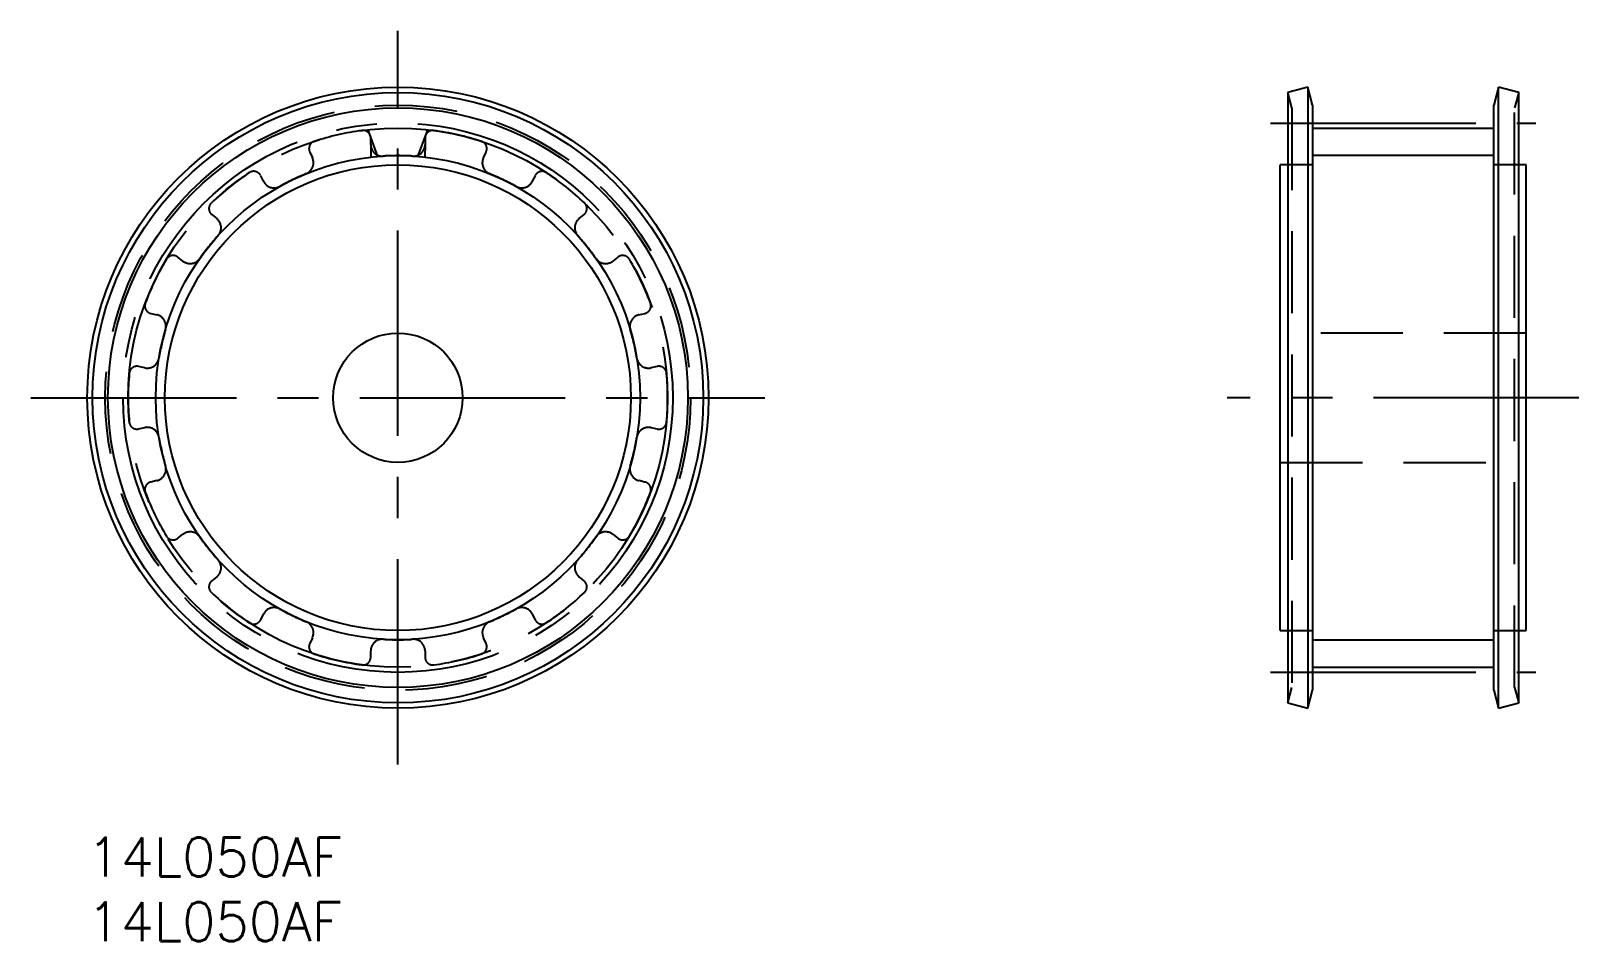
# Model space of a CAD drawing. Extents: x -4 to 115, y -8 to 62.
import ezdxf

# ---------------------------------------------------------------- set-up
doc = ezdxf.new("R2010")
doc.units = 0
doc.header["$LTSCALE"] = 0.5
for name, pattern in [('CENTER', [50.8, 31.75, -6.35, 6.35, -6.35]), ('DASHED', [19.05, 12.7, -6.35]), ('PHANTOM', [63.5, 31.75, -6.35, 6.35, -6.35, 6.35, -6.35])]:
    doc.linetypes.add(name, pattern=pattern)
for name, color, linetype in [('MSM_CENTER', 1, 'CENTER'), ('MSM_CONTINUOUS', 7, 'CONTINUOUS'), ('MSM_DASHED', 4, 'DASHED'), ('MSM_IMAGINARY', 6, 'PHANTOM'), ('MSM_NARROW', 5, 'CONTINUOUS'), ('MSM_PART_NUMBER', 7, 'CONTINUOUS')]:
    doc.layers.add(name, color=color, linetype=linetype)
doc.styles.get("Standard").update_dxf_attribs({"font": 'txt.shx', "height": 3, "bigfont": 'bigfont.shx'})

msp = doc.modelspace()

# ---------------------------------------------------------------- linework, layer by layer
at = {"layer": 'MSM_CENTER'}
for p, q in [((24, 5.65), (24, 62.35)), ((91.41, 55.22), (111.92, 55.22)), ((-4.35, 34), (52.35, 34)), ((115.25, 34), (88.08, 34)), ((91.41, 12.78), (111.92, 12.78))]:
    msp.add_line(p, q, dxfattribs=at)
msp.add_circle((24, 34), 21.23, dxfattribs=at)
at = {"layer": 'MSM_CONTINUOUS'}
for p, q in [((94.3, 58), (92.75, 57.59)), ((92.75, 57.59), (92.75, 10.41)), ((94.67, 56.61), (94.3, 58)), ((94.3, 58), (94.3, 10)), ((109.04, 58), (108.67, 56.61)), ((110.59, 57.59), (109.04, 58)), ((109.04, 10), (109.04, 58)), ((110.59, 10.41), (110.59, 57.59)), ((94.67, 56.61), (94.67, 11.39)), ((108.67, 11.39), (108.67, 56.61)), ((94.67, 54.84), (108.67, 54.84)), ((92.17, 16), (92.17, 52)), ((92.75, 52), (92.17, 52)), ((111.17, 52), (110.59, 52)), ((111.17, 16), (111.17, 52)), ((92.17, 16), (92.75, 16)), ((110.59, 16), (111.17, 16)), ((94.67, 13.16), (108.67, 13.16)), ((94.3, 10), (94.67, 11.39)), ((108.67, 11.39), (109.04, 10)), ((92.75, 10.41), (94.3, 10)), ((109.04, 10), (110.59, 10.41))]:
    msp.add_line(p, q, dxfattribs=at)
for radius in [24, 23.59, 22.4, 18, 5]:
    msp.add_circle((24, 34), radius, dxfattribs=at)
at = {"layer": 'MSM_DASHED'}
for p, q in [((93.07, 56.4), (92.75, 57.59)), ((110.59, 57.59), (110.27, 56.4)), ((93.07, 56.4), (93.07, 11.6)), ((110.27, 11.6), (110.27, 56.4)), ((21.9, 53.58), (21.9, 54.06)), ((26.1, 54.06), (26.1, 53.58)), ((17.19, 52.99), (17.4, 52.55)), ((30.6, 52.55), (30.81, 52.99)), ((94.67, 52), (92.75, 52)), ((110.59, 52), (108.67, 52)), ((13.62, 50.73), (13.4, 51.16)), ((34.6, 51.16), (34.38, 50.73)), ((9.62, 48.15), (10, 47.85)), ((38, 47.85), (38.38, 48.15)), ((7.39, 44.56), (7, 44.87)), ((41, 44.87), (40.61, 44.56)), ((4.91, 40.52), (5.38, 40.4)), ((42.62, 40.4), (43.09, 40.52)), ((111.17, 39), (92.17, 39)), ((4.45, 36.31), (3.97, 36.41)), ((44.03, 36.41), (43.55, 36.31)), ((3.97, 31.59), (4.45, 31.69)), ((43.55, 31.69), (44.03, 31.59)), ((92.17, 29), (111.17, 29)), ((5.38, 27.6), (4.91, 27.48)), ((43.09, 27.48), (42.62, 27.6)), ((7, 23.13), (7.39, 23.44)), ((40.61, 23.44), (41, 23.13)), ((10, 20.15), (9.62, 19.85)), ((38.38, 19.85), (38, 20.15)), ((13.4, 16.84), (13.62, 17.27)), ((34.38, 17.27), (34.6, 16.84)), ((92.75, 16), (94.67, 16)), ((108.67, 16), (110.59, 16)), ((17.4, 15.45), (17.19, 15.01)), ((21.9, 13.94), (21.9, 14.42)), ((26.1, 14.42), (26.1, 13.94)), ((30.81, 15.01), (30.6, 15.45)), ((92.75, 10.41), (93.07, 11.6)), ((110.27, 11.6), (110.59, 10.41))]:
    msp.add_line(p, q, dxfattribs=at)
msp.add_circle((24, 34), 22.61, dxfattribs=at)
for centre, radius, start, end in [((24, 34), 20.84, 97.6767, 108.0376), ((21.3, 54.06), 0.6, 0.5355, 97.6767), ((26.7, 54.06), 0.6, 82.3233, 179.4645), ((24, 34), 20.84, 71.9624, 82.3233), ((17.73, 53.25), 0.6, 108.0376, 205.1788), ((22.81, 53.58), 0.91, 180.5355, 273.475), ((24, 34), 18.71, 86.525, 93.475), ((25.19, 53.58), 0.91, 266.525, 359.4645), ((30.27, 53.25), 0.6, 334.8212, 71.9624), ((12.86, 50.9), 0.6, 26.2497, 123.391), ((16.57, 52.16), 0.91, 292.2393, 25.1788), ((31.43, 52.16), 0.91, 154.8212, 247.7607), ((35.14, 50.9), 0.6, 56.609, 153.7503), ((24, 34), 20.84, 123.391, 133.7519), ((14.43, 51.13), 0.91, 206.2497, 299.1893), ((24, 34), 18.71, 112.2393, 119.1893), ((24, 34), 18.71, 60.8107, 67.7607), ((33.57, 51.13), 0.91, 240.8107, 333.7503), ((24, 34), 20.84, 46.2481, 56.609), ((10, 48.62), 0.6, 133.7519, 230.8931), ((38, 48.62), 0.6, 309.1069, 46.2482), ((9.43, 47.14), 0.91, 317.9536, 50.8931), ((38.57, 47.14), 0.91, 129.1069, 222.0464), ((24, 34), 18.71, 137.9536, 144.9036), ((24, 34), 18.71, 35.0964, 42.0464), ((24, 34), 20.84, 149.1053, 159.4662), ((6.63, 44.39), 0.6, 51.964, 149.1053), ((7.95, 45.28), 0.91, 231.964, 324.9036), ((40.05, 45.28), 0.91, 215.0964, 308.036), ((41.37, 44.39), 0.6, 30.8948, 128.036), ((24, 34), 20.84, 20.5338, 30.8947), ((5.05, 41.1), 0.6, 159.4662, 256.6074), ((42.95, 41.1), 0.6, 283.3926, 20.5339), ((5.17, 39.52), 0.91, 343.6679, 76.6074), ((42.83, 39.52), 0.91, 103.3926, 196.3321), ((24, 34), 18.71, 163.6679, 170.6178), ((24, 34), 18.71, 9.3822, 16.3321), ((24, 34), 20.84, 174.8196, 185.1804), ((3.84, 35.83), 0.6, 77.6783, 174.8196), ((4.64, 37.2), 0.91, 257.6783, 350.6178), ((43.36, 37.2), 0.91, 189.3822, 282.3217), ((44.16, 35.83), 0.6, 5.1805, 102.3217), ((24, 34), 20.84, 354.8196, 5.1804), ((3.84, 32.17), 0.6, 185.1805, 282.3217), ((4.64, 30.8), 0.91, 9.3822, 102.3217), ((43.36, 30.8), 0.91, 77.6783, 170.6178), ((44.16, 32.17), 0.6, 257.6783, 354.8196), ((24, 34), 18.71, 189.3822, 196.3321), ((24, 34), 18.71, 343.6679, 350.6178), ((5.17, 28.48), 0.91, 283.3926, 16.3321), ((42.83, 28.48), 0.91, 163.6679, 256.6074), ((5.05, 26.9), 0.6, 103.3926, 200.5339), ((24, 34), 20.84, 200.5338, 210.8947), ((24, 34), 20.84, 329.1053, 339.4662), ((42.95, 26.9), 0.6, 339.4662, 76.6074), ((6.63, 23.61), 0.6, 210.8948, 308.036), ((7.95, 22.72), 0.91, 35.0964, 128.036), ((24, 34), 18.71, 215.0964, 222.0464), ((24, 34), 18.71, 317.9536, 324.9036), ((40.05, 22.72), 0.91, 51.964, 144.9036), ((41.37, 23.61), 0.6, 231.964, 329.1053), ((9.43, 20.86), 0.91, 309.1069, 42.0464), ((38.57, 20.86), 0.91, 137.9536, 230.8931), ((10, 19.38), 0.6, 129.1069, 226.2482), ((38, 19.38), 0.6, 313.7519, 50.8931), ((24, 34), 20.84, 226.2481, 236.609), ((24, 34), 20.84, 303.391, 313.7519), ((12.86, 17.1), 0.6, 236.609, 333.7503), ((14.43, 16.87), 0.91, 60.8107, 153.7503), ((24, 34), 18.71, 240.8107, 247.7607), ((24, 34), 18.71, 292.2393, 299.1893), ((33.57, 16.87), 0.91, 26.2497, 119.1893), ((35.14, 17.1), 0.6, 206.2497, 303.391), ((16.57, 15.84), 0.91, 334.8212, 67.7607), ((31.43, 15.84), 0.91, 112.2393, 205.1788), ((17.73, 14.75), 0.6, 154.8212, 251.9624), ((22.81, 14.42), 0.91, 86.525, 179.4645), ((24, 34), 18.71, 266.525, 273.475), ((25.19, 14.42), 0.91, 0.5355, 93.475), ((30.27, 14.75), 0.6, 288.0376, 25.1788), ((24, 34), 20.84, 251.9624, 262.3233), ((21.3, 13.94), 0.6, 262.3233, 359.4645), ((26.7, 13.94), 0.6, 180.5355, 277.6767), ((24, 34), 20.84, 277.6767, 288.0376)]:
    msp.add_arc(centre, radius, start, end, dxfattribs=at)
at = {"layer": 'MSM_IMAGINARY'}
msp.add_circle((24, 34), 20.84, dxfattribs=at)
at = {"layer": 'MSM_NARROW'}
for p, q in [((22.45, 52.65), (21.7, 54.71)), ((25.55, 52.65), (26.3, 54.71)), ((21.9, 53.58), (21.91, 52.59)), ((26.1, 53.58), (26.09, 52.59)), ((108.67, 52.71), (94.67, 52.71)), ((94.67, 15.29), (108.67, 15.29))]:
    msp.add_line(p, q, dxfattribs=at)
msp.add_circle((24, 34), 18.71, dxfattribs=at)

# ---------------------------------------------------------------- texts
at = {"layer": 'MSM_PART_NUMBER'}
for p in [(0, -3), (0, -8)]:
    msp.add_text('14L050AF', height=3, dxfattribs=at).set_placement(p)

doc.saveas('drawing.dxf')
